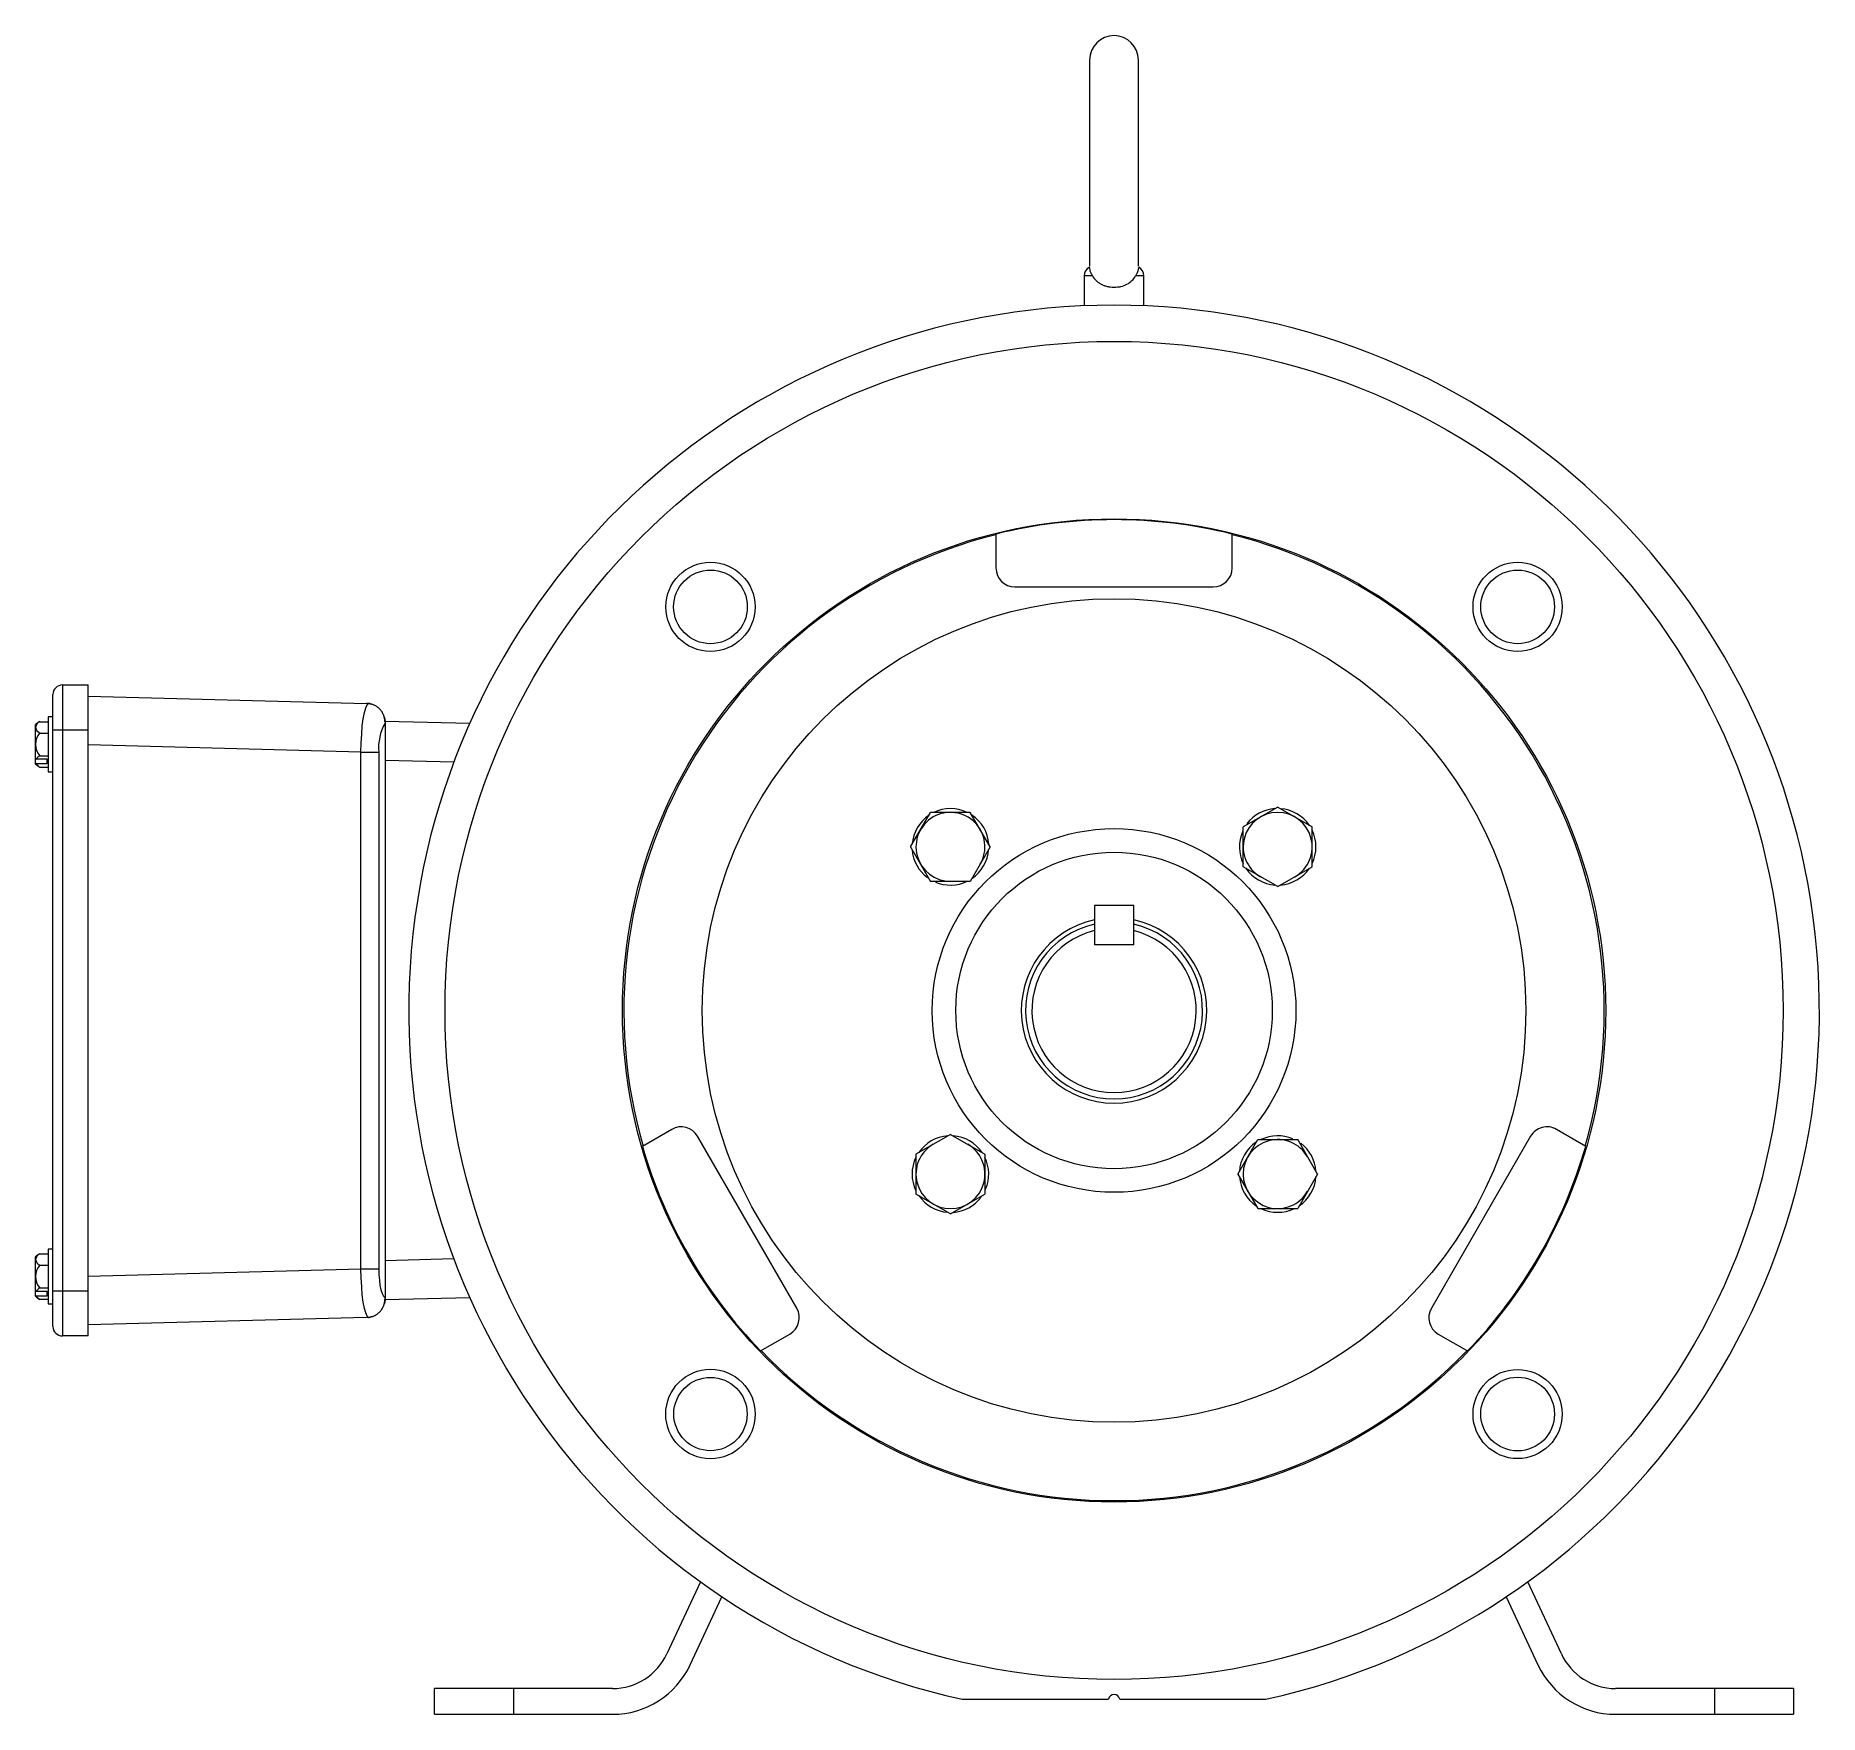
# Paper-space layout '_Right' of a CAD drawing. Header units: inches. Extents: x -6.8 to 4.5, y -4.5 to 6.2.
import ezdxf

# ---------------------------------------------------------------- set-up
doc = ezdxf.new("R2010")
doc.units = ezdxf.units.IN
doc.header["$MEASUREMENT"] = 0

psp = doc.layouts.new('_Right')

# ---------------------------------------------------------------- linework, layer by layer
at = {"color": 7, "linetype": 'Continuous', "lineweight": 15}
for p, q in [((-0.155, 6.036), (-0.155, 4.726)), ((0.155, 4.726), (0.155, 6.036)), ((-0.19, 4.666), (-0.19, 4.475)), ((0.19, 4.475), (0.19, 4.666)), ((-0.75, 3.026), (-0.75, 2.81)), ((0.75, 2.81), (0.75, 3.026)), ((-0.63, 2.69), (0.63, 2.69)), ((-6.679, 2.067), (-6.679, -2.067)), ((-6.679, 2.067), (-6.515, 2.067)), ((-6.515, -2.067), (-6.515, 2.067)), ((-6.739, -2.007), (-6.739, 2.007)), ((-6.515, 1.997), (-4.747, 1.95)), ((-6.849, 1.565), (-6.849, 1.815)), ((-6.822, 1.834), (-6.77, 1.834)), ((-6.739, 1.864), (-6.77, 1.864)), ((-6.77, 1.864), (-6.77, 1.516)), ((-4.63, 1.838), (-4.091, 1.824)), ((-4.63, 1.826), (-4.63, -1.826)), ((-6.822, 1.762), (-6.77, 1.762)), ((-6.515, 1.781), (-6.739, 1.781)), ((-6.775, 1.595), (-6.845, 1.595)), ((-6.822, 1.618), (-6.77, 1.618)), ((-6.775, 1.568), (-6.775, 1.595)), ((-4.783, 1.641), (-6.515, 1.687)), ((-4.783, -1.641), (-4.783, 1.641)), ((-4.783, 1.641), (-4.67, 1.641)), ((-4.67, 1.641), (-4.67, -1.641)), ((-6.845, 1.568), (-6.775, 1.568)), ((-6.822, 1.546), (-6.77, 1.546)), ((-6.77, 1.516), (-6.739, 1.516)), ((-1.292, 1.039), (-1.166, 1.258)), ((-0.913, 1.258), (-1.166, 1.258)), ((-0.787, 1.039), (-0.913, 1.258)), ((1.039, 1.292), (0.82, 1.166)), ((1.039, 1.292), (1.258, 1.166)), ((0.82, 1.133), (0.816, 1.135)), ((0.82, 0.913), (0.82, 1.166)), ((0.844, 1.185), (0.849, 1.183)), ((1.258, 0.913), (1.258, 1.166)), ((-1.292, 1.039), (-1.166, 0.82)), ((-0.787, 1.039), (-0.913, 0.82)), ((1.039, 0.787), (0.82, 0.913)), ((1.039, 0.787), (1.258, 0.913)), ((-1.185, 0.844), (-1.183, 0.849)), ((-0.913, 0.82), (-1.166, 0.82)), ((-1.133, 0.82), (-1.135, 0.816)), ((0.125, 0.666), (-0.125, 0.666)), ((-0.125, 0.666), (-0.125, 0.416)), ((0.125, 0.416), (0.125, 0.666)), ((0.125, 0.416), (-0.125, 0.416)), ((-2.809, -0.755), (-2.995, -0.863)), ((-1.039, -0.787), (-1.258, -0.913)), ((-1.039, -0.787), (-0.82, -0.913)), ((2.995, -0.863), (2.809, -0.755)), ((-2.015, -1.891), (-2.645, -0.799)), ((0.787, -1.039), (0.913, -0.82)), ((0.913, -0.82), (1.166, -0.82)), ((1.133, -0.82), (1.135, -0.816)), ((1.292, -1.039), (1.166, -0.82)), ((1.185, -0.844), (1.183, -0.849)), ((2.645, -0.799), (2.015, -1.891)), ((-1.258, -0.913), (-1.258, -1.166)), ((-0.82, -0.913), (-0.82, -1.166)), ((-0.82, -1.133), (-0.816, -1.135)), ((0.787, -1.039), (0.913, -1.258)), ((1.292, -1.039), (1.166, -1.258)), ((-1.039, -1.292), (-1.258, -1.166)), ((-1.039, -1.292), (-0.82, -1.166)), ((-0.844, -1.185), (-0.849, -1.183)), ((0.913, -1.258), (1.166, -1.258)), ((-6.849, -1.815), (-6.849, -1.565)), ((-6.822, -1.546), (-6.77, -1.546)), ((-6.739, -1.516), (-6.77, -1.516)), ((-6.77, -1.516), (-6.77, -1.864)), ((-6.822, -1.618), (-6.77, -1.618)), ((-6.515, -1.687), (-4.783, -1.641)), ((-4.783, -1.641), (-4.67, -1.641)), ((-6.775, -1.785), (-6.845, -1.785)), ((-6.845, -1.812), (-6.775, -1.812)), ((-6.822, -1.762), (-6.77, -1.762)), ((-6.775, -1.812), (-6.775, -1.785)), ((-6.739, -1.781), (-6.515, -1.781)), ((-6.822, -1.834), (-6.77, -1.834)), ((-6.77, -1.864), (-6.739, -1.864)), ((-4.091, -1.824), (-4.63, -1.838)), ((-4.63, -1.838), (-4.63, -1.841)), ((-4.747, -1.95), (-6.515, -1.997)), ((-6.515, -2.067), (-6.679, -2.067)), ((-2.245, -2.162), (-2.059, -2.055)), ((2.059, -2.055), (2.245, -2.162)), ((-2.627, -3.628), (-2.841, -4.086)), ((-2.692, -4.156), (-2.49, -3.723)), ((2.49, -3.723), (2.692, -4.156)), ((2.841, -4.086), (2.627, -3.628)), ((-4.315, -4.47), (-4.315, -4.306)), ((-3.185, -4.306), (-4.315, -4.306)), ((-3.815, -4.306), (-3.815, -4.47)), ((-0.964, -4.374), (-0.036, -4.374)), ((0.036, -4.374), (0.964, -4.374)), ((4.315, -4.306), (3.185, -4.306)), ((3.815, -4.47), (3.815, -4.306)), ((4.315, -4.306), (4.315, -4.47)), ((-4.315, -4.47), (-3.185, -4.47)), ((3.185, -4.47), (4.315, -4.47))]:
    psp.add_line(p, q, dxfattribs=at)
at = {"color": 8, "linetype": 'Continuous', "lineweight": 15}
for p, q in [((-0.137, 4.666), (-0.19, 4.666)), ((0.19, 4.666), (0.137, 4.666)), ((-4.192, 1.576), (-4.63, 1.588)), ((-4.63, -1.588), (-4.192, -1.576))]:
    psp.add_line(p, q, dxfattribs=at)
at = {"color": 7, "linetype": 'Continuous', "lineweight": 15, "flags": 128}
for points in [[(-4.783, 1.641), (-4.781, 1.699), (-4.778, 1.755), (-4.774, 1.807), (-4.768, 1.853), (-4.761, 1.892), (-4.752, 1.921), (-4.744, 1.941), (-4.735, 1.949)], [(-4.747, 1.95), (-4.724, 1.948), (-4.705, 1.942)], [(-4.747, 1.95), (-4.724, 1.948), (-4.705, 1.942)], [(-4.635, 1.866), (-4.633, 1.858), (-4.63, 1.836)], [(-4.735, -1.949), (-4.744, -1.941), (-4.752, -1.921), (-4.761, -1.892), (-4.768, -1.853), (-4.774, -1.807), (-4.778, -1.755), (-4.781, -1.699), (-4.783, -1.641)], [(-4.67, -1.641), (-4.669, -1.678), (-4.666, -1.713), (-4.662, -1.745), (-4.656, -1.774), (-4.648, -1.797), (-4.639, -1.815), (-4.63, -1.826)], [(-4.63, -1.836), (-4.633, -1.858), (-4.635, -1.866)], [(-4.711, -1.944), (-4.724, -1.948), (-4.747, -1.95)], [(-4.711, -1.944), (-4.724, -1.948), (-4.747, -1.95)], [(-4.717, -1.946), (-4.725, -1.948), (-4.747, -1.95)]]:
    psp.add_lwpolyline(points, dxfattribs=at)
at = {"color": 7, "linetype": 'Continuous', "lineweight": 15}
for centre, radius in [((0, 0), 4.249), ((0, 0), 3.122), ((-2.563, 2.563), 0.283), ((2.563, 2.563), 0.283), ((-2.563, 2.563), 0.234), ((2.563, 2.563), 0.234), ((0, 0), 2.615), ((0, 0), 1.155), ((0, 0), 1.005), ((-2.563, -2.563), 0.284), ((-2.563, -2.563), 0.233), ((2.563, -2.563), 0.283), ((2.563, -2.563), 0.234)]:
    psp.add_circle(centre, radius, dxfattribs=at)
for centre, radius, start, end in [((0, 6.036), 0.155, 0, 180), ((-0.13, 4.666), 0.06, 116.2433, 180), ((0.13, 4.666), 0.06, 0, 63.9636), ((0, 0), 4.479, 282.4308, 257.5692), ((0, 0), 3.117, 76.0777, 103.9223), ((0, 0), 3.113, 103.9397, 196.0603), ((0, 0), 3.113, 343.9397, 76.0603), ((-0.63, 2.81), 0.12, 180, 270), ((0.63, 2.81), 0.12, 270, 0), ((-6.679, 2.007), 0.06, 90, 180), ((-6.739, 1.69), 0.167, 119.9055, 131.3478), ((-6.804, 1.793), 0.0453, 113.3833, 173.0384), ((-4.35, 1.668), 0.321, 150.6427, 184.8145), ((-6.804, 1.804), 0.0453, 186.9616, 246.6167), ((-6.739, 1.69), 0.11, 138.9984, 221.0016), ((-6.75, 1.724), 0.16, 232.0284, 233.5449), ((-6.795, 1.566), 0.0581, 117.3725, 150.0623), ((-6.75, 1.697), 0.16, 232.0284, 233.5449), ((-6.739, 1.69), 0.167, 228.6522, 240.0945), ((-6.795, 1.597), 0.0581, 209.9377, 242.6275), ((-1.039, 1.039), 0.219, 330, 270), ((-1.039, 1.039), 0.243, 64.0772, 115.9228), ((1.039, 1.039), 0.219, 300, 240), ((1.039, 1.039), 0.244, 94.0772, 143.1897), ((1.039, 1.039), 0.243, 34.0772, 85.9228), ((-1.039, 1.039), 0.243, 124.0772, 175.9228), ((-1.039, 1.039), 0.244, 4.0772, 55.9228), ((1.039, 1.039), 0.243, 156.8103, 205.9228), ((1.039, 1.039), 0.243, 334.0772, 25.9228), ((-1.039, 1.039), 0.244, 184.0772, 233.1897), ((-1.039, 1.039), 0.243, 304.0772, 355.9228), ((-1.039, 1.039), 0.243, 246.8103, 295.9228), ((1.039, 1.039), 0.243, 214.0772, 265.9228), ((1.039, 1.039), 0.243, 274.0772, 325.9228), ((0, 0), 0.589, 102.2527, 77.7473), ((0, 0), 0.562, 102.8425, 77.1575), ((0, 0), 0.522, 103.8447, 76.1553), ((-2.749, -0.859), 0.12, 30, 120), ((2.749, -0.859), 0.12, 60, 150), ((0, 0), 3.117, 196.0777, 223.9223), ((-1.039, -1.039), 0.219, 120, 60), ((-1.039, -1.039), 0.243, 94.0772, 145.9228), ((-1.039, -1.039), 0.243, 34.0772, 85.9228), ((1.039, -1.039), 0.244, 124.0772, 175.9228), ((1.039, -1.039), 0.219, 30, 330), ((1.039, -1.039), 0.243, 66.8103, 115.9228), ((1.039, -1.039), 0.244, 4.0772, 53.1897), ((0, 0), 3.117, 316.0777, 343.9223), ((-1.039, -1.039), 0.244, 154.0772, 205.9228), ((-1.039, -1.039), 0.243, 336.8103, 25.9228), ((1.039, -1.039), 0.243, 184.0772, 235.9228), ((1.039, -1.039), 0.244, 304.0772, 355.9228), ((-1.039, -1.039), 0.243, 214.0772, 265.9228), ((-1.039, -1.039), 0.244, 274.0772, 323.1897), ((1.039, -1.039), 0.243, 244.0772, 295.9228), ((-6.739, -1.69), 0.167, 119.9055, 131.3478), ((-6.804, -1.587), 0.0453, 113.3833, 173.0384), ((-6.804, -1.576), 0.0453, 186.9616, 246.6167), ((-6.739, -1.69), 0.11, 138.9984, 221.0016), ((-6.75, -1.656), 0.16, 232.0284, 233.5449), ((-6.75, -1.683), 0.16, 232.0284, 233.5449), ((-6.795, -1.814), 0.0581, 117.3725, 150.0623), ((-6.795, -1.783), 0.0581, 209.9377, 242.6275), ((-6.739, -1.69), 0.167, 228.6522, 240.0945), ((-2.119, -1.951), 0.12, 300, 30), ((2.119, -1.951), 0.12, 150, 240), ((-6.679, -2.007), 0.06, 180, 270), ((0, 0), 3.113, 223.9397, 316.0603), ((-3.185, -3.926), 0.38, 270, 335), ((-3.185, -3.926), 0.544, 270, 335), ((3.185, -3.926), 0.544, 205, 270), ((3.185, -3.926), 0.38, 205, 270), ((0, -4.38), 0.0361, 9.7606, 170.2394)]:
    psp.add_arc(centre, radius, start, end, dxfattribs=at)
for points, knots in [([(-0.137, 4.666), (-0.141, 4.673), (-0.149, 4.688), (-0.154, 4.707), (-0.155, 4.718), (-0.155, 4.717), (-0.155, 4.717)], [0, 0, 0, 0, 0.233678, 0.451263, 0.796016, 1, 1, 1, 1]), ([(-0.137, 4.666), (-0.131, 4.654), (-0.123, 4.644), (-0.109, 4.631), (-0.104, 4.627), (-0.093, 4.619), (-0.088, 4.616), (-0.076, 4.61), (-0.07, 4.607), (-0.057, 4.602), (-0.05, 4.6), (-0.036, 4.597), (-0.029, 4.595), (-0.015, 4.594), (-0.008, 4.593), (0.007, 4.593), (0.014, 4.594), (0.029, 4.595), (0.036, 4.596), (0.057, 4.601), (0.07, 4.606), (0.094, 4.619), (0.104, 4.627), (0.123, 4.644), (0.131, 4.654), (0.137, 4.666)], [0, 0, 0, 0, 0.125, 0.125, 0.1875, 0.1875, 0.25, 0.25, 0.3125, 0.3125, 0.375, 0.375, 0.4375, 0.4375, 0.5, 0.5, 0.5625, 0.5625, 0.625, 0.625, 0.75, 0.75, 0.875, 0.875, 1, 1, 1, 1]), ([(0.155, 4.717), (0.155, 4.718), (0.155, 4.719), (0.154, 4.708), (0.149, 4.689), (0.141, 4.672), (0.137, 4.666)], [0, 0, 0, 0, 0.313489, 0.564077, 0.817095, 1, 1, 1, 1]), ([(-4.63, 1.83), (-4.63, 1.838), (-4.631, 1.846), (-4.634, 1.861), (-4.636, 1.868), (-4.641, 1.882), (-4.645, 1.889), (-4.653, 1.902), (-4.658, 1.908), (-4.668, 1.919), (-4.674, 1.923), (-4.686, 1.932), (-4.692, 1.936), (-4.705, 1.942), (-4.712, 1.944), (-4.721, 1.947), (-4.724, 1.948), (-4.73, 1.949), (-4.733, 1.949), (-4.735, 1.949)], [0, 0, 0, 0, 0.125, 0.125, 0.25, 0.25, 0.375, 0.375, 0.5, 0.5, 0.625, 0.625, 0.75, 0.75, 0.875, 0.875, 0.9375, 0.9375, 1, 1, 1, 1]), ([(-4.735, -1.949), (-4.733, -1.949), (-4.73, -1.949), (-4.724, -1.948), (-4.721, -1.947), (-4.712, -1.944), (-4.705, -1.942), (-4.692, -1.936), (-4.686, -1.932), (-4.674, -1.924), (-4.668, -1.919), (-4.658, -1.908), (-4.653, -1.902), (-4.645, -1.889), (-4.641, -1.882), (-4.636, -1.868), (-4.634, -1.861), (-4.631, -1.846), (-4.63, -1.838), (-4.63, -1.83)], [0, 0, 0, 0, 0.0625, 0.0625, 0.125, 0.125, 0.25, 0.25, 0.375, 0.375, 0.5, 0.5, 0.625, 0.625, 0.75, 0.75, 0.875, 0.875, 1, 1, 1, 1])]:
    psp.add_open_spline(points, degree=3, knots=knots, dxfattribs=at)
for points in [[(-4.735, 1.949), (-4.739, 1.95), (-4.743, 1.95), (-4.747, 1.95)], [(-4.63, 1.83), (-4.63, 1.829), (-4.63, 1.827), (-4.63, 1.826)], [(-4.63, -1.826), (-4.63, -1.827), (-4.63, -1.829), (-4.63, -1.83)], [(-4.735, -1.949), (-4.739, -1.95), (-4.743, -1.95), (-4.747, -1.95)]]:
    psp.add_open_spline(points, degree=3, dxfattribs=at)

doc.saveas('drawing.dxf')
